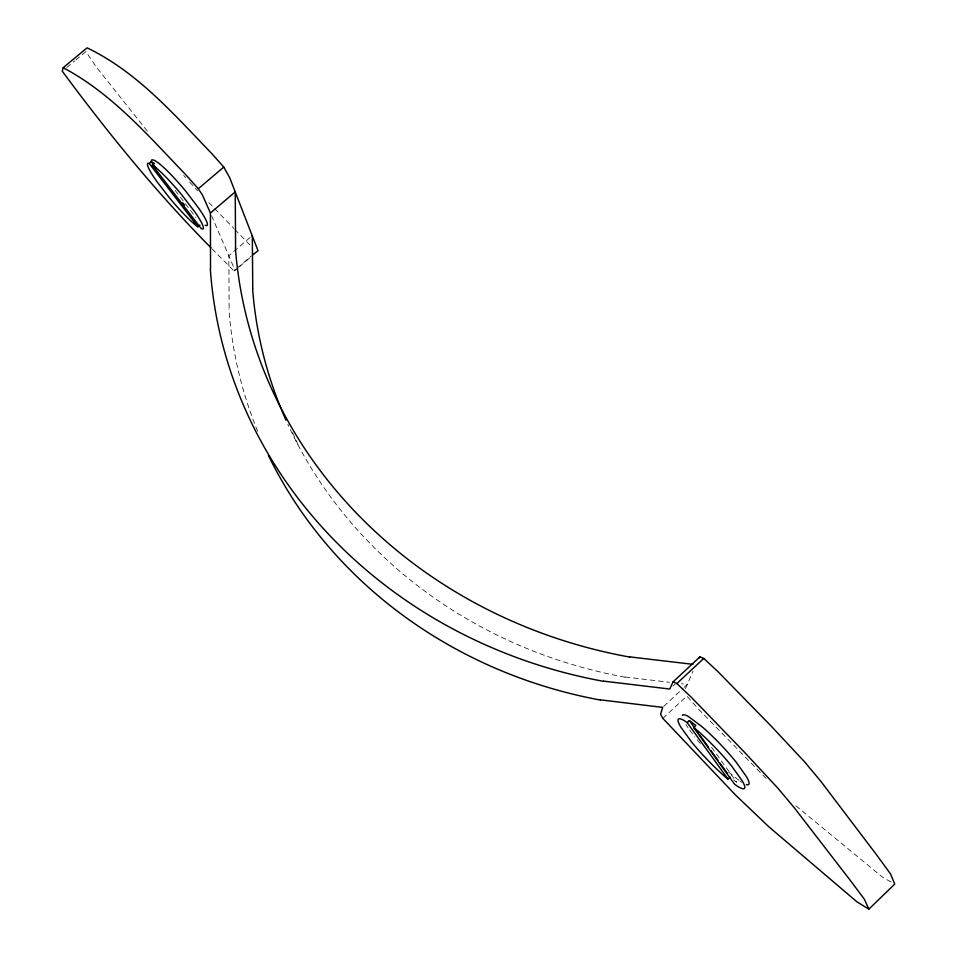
<?xml version="1.0" encoding="UTF-8"?>
<svg xmlns="http://www.w3.org/2000/svg" width="957" height="957" viewBox="0 0 957 957"><rect width="100%" height="100%" fill="white"/><g stroke="black" fill="none" stroke-linecap="round" stroke-linejoin="round"><path stroke-width="0.72" stroke-dasharray="4.79 3.59" d="M685.487 688.538L693.012 671.276M672.998 686.002L675.175 683.968M663.727 706.386L682.999 688.418M684.064 687.425L687.282 684.434L681.36 683.729M662.866 718.396L686.839 696.014L698.754 709.376L766.94 779.297M212.059 248.904L233.998 270.939L236.176 269.061M237.264 268.127L251.416 255.962M233.998 270.939L238.377 267.673M239.465 266.74L251.488 256.392M250.076 237.468L228.867 255.675L229.13 309.063M66.775 67.469L74.658 60.925M75.782 59.992L85.915 51.582L96.633 67.457L149.388 133.717M625.088 677.006L669.505 682.305M891.027 881.983L882.402 877.079L794.418 804.598M738.768 780.194L728.684 772.227M739.809 780.924L741.878 782.371M733.588 780.015L736.663 782.18L709.759 744.797M249.909 245.004L234.8 229.429M208.877 202.621L233.759 228.364M183.696 175.466L185.682 177.667M189.665 182.045L197.609 190.826M689.602 730.095L694.866 736.926M175.191 190.443L195.994 217.526M685.894 724.509L688.119 727.858M292.519 432.6L297.914 444.455M211.569 215.708L235.099 270.496M625.065 677.197A458.439 421.487 3.5 0 1 287.866 424.31M257.636 431.26A458.846 423.76 2.9 0 1 228.95 309.087M700.261 743.457A47.36 7.022 46.4 0 1 695.739 738.062"/><path stroke-width="1.44" d="M252.504 255.029L258.043 250.758L229.728 177.763L223.782 167.068L211.617 153.407C173.743 114.254 137.174 71.883 87.087 47.85L63.174 67.696L62.277 71.201C108.021 133.083 156.828 193.075 211.03 247.827M600.434 699.854L662.663 707.39L660.557 714.269L662.866 718.396L735.359 794.86L768.938 826.872L856.862 901.769L868.86 909.15L894.723 884.101L890.608 874.064L876.756 855.068L820.939 781.462L804.933 762.227L771.139 726.064L718.049 671.73L703.766 658.452L699.902 656.885L673.118 681.827L669.733 689.04L603.568 681.121M698.658 658.272L699.902 656.885M727.99 779.082L687.186 722.607L684.195 720.573A48.974 7.118 46.4 0 0 680.953 727.32L691.576 741.974A47.372 6.878 46.4 0 0 724.018 775.78L727.99 779.082L730.083 777.096M693.705 727.523L697.725 730.801A47.431 6.89 46.4 0 1 731.615 766.007L742.357 781.032A48.951 7.118 46.4 0 1 737.656 786.367L734.557 784.178L693.705 727.523L695.871 725.49L689.339 720.597L687.186 722.607M673.118 681.827L676.85 683.525L703.766 658.452M210.528 269.144L210.42 213.04L235.243 191.855L235.578 247.66M197.92 226.761L149.196 163.48L148 163.192A43.747 5.766 49.8 0 0 156.769 181.387L169.413 197.788A42.323 5.575 49.8 0 0 195.659 225.146L197.92 226.761L199.893 225.074M210.42 213.04L202.394 194.965L198.278 188.744L223.782 167.068M149.196 163.48L151.23 161.757L154.388 163.36L152.342 165.071L201.245 228.639L202.573 229.094A43.747 5.754 49.8 0 0 194.75 211.784L181.758 194.833A42.371 5.586 49.8 0 0 154.567 166.59L152.342 165.071M629.766 656.885L692.928 664.337M205.205 225.254L206.545 225.696A43.735 5.874 49.8 0 0 198.817 208.315L185.861 191.352A42.359 5.694 49.8 0 0 158.647 163.133L154.472 160.321L152.043 159.783A43.735 5.874 49.8 0 0 151.517 161.506M63.174 67.696C112.065 93.595 148.359 135.822 186.077 175.059L198.278 188.744M676.85 683.525L691.014 696.971L743.96 751.7L777.742 788.042L793.867 807.253L850.378 880.5L864.458 899.365L868.86 909.15M151.23 161.757L155.728 167.631M182.775 202.8L184.569 205.145M689.339 720.597L698.012 732.619M699.746 735.024L708.407 747.046M711.015 750.647L717.941 760.265M719.676 762.669L727.476 773.495M252.301 235.554L252.768 288.667M629.73 657.076A485.606 443.366 2.9 0 1 235.386 247.684M286.011 420.219A458.439 421.487 3.5 0 1 252.588 288.691M603.532 681.324A486.06 445.902 2.3 0 1 210.349 269.168M600.398 700.046A458.846 423.76 2.9 0 1 268.367 455.281M682.413 715.453A48.963 7.261 46.4 0 1 688.49 716.554L702.067 726.734A47.407 7.034 46.4 0 1 735.969 761.904L746.675 776.94A48.939 7.261 46.4 0 1 746.34 784.549"/></g></svg>
